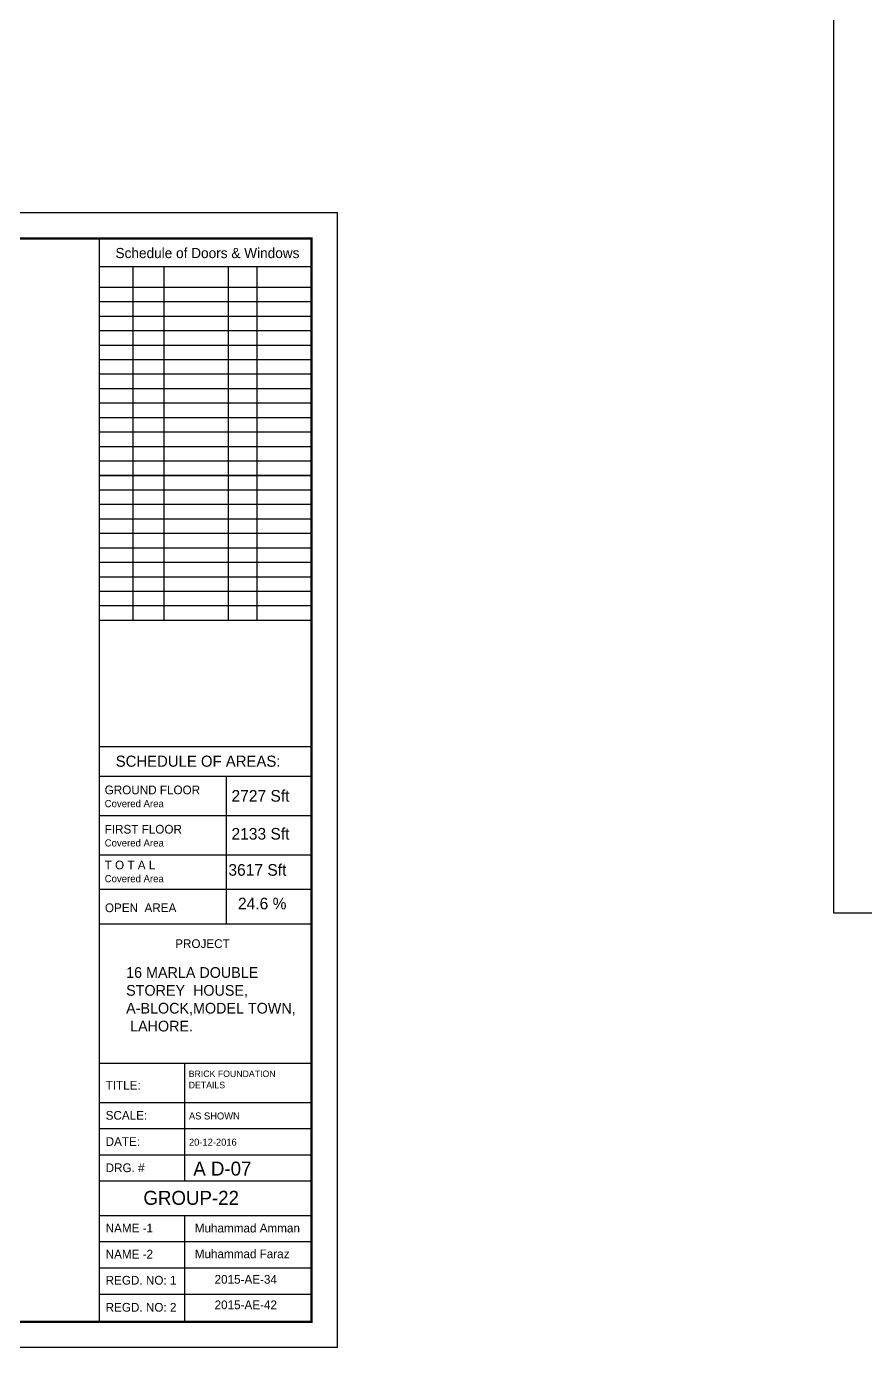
# Model space of a CAD drawing. Extents: x 10753 to 18704, y -5361 to 1140.
# Drawn here: x 15524 to 15827, y -2971.9 to -2494.9 of the extents above; entities that cross this region are included whole.
import ezdxf
from ezdxf.enums import TextEntityAlignment as Align

# ---------------------------------------------------------------- set-up
doc = ezdxf.new("R2010")
doc.units = 0
doc.header["$LTSCALE"] = 30
doc.header["$MEASUREMENT"] = 0
doc.layers.add('SEAL', color=1, linetype='CONTINUOUS')
doc.layers.add('WL', color=9, linetype='CONTINUOUS')
doc.styles.add('ROMAND', font='stylu.ttf', dxfattribs={"height": 2})
doc.styles.add('SEAL TEXT', font='stylu.ttf', dxfattribs={"height": 6})
doc.styles.add('Work Dim', font='stylu.ttf', dxfattribs={"height": 4})

msp = doc.modelspace()

# ---------------------------------------------------------------- linework, layer by layer
at = {"layer": 'SEAL', "color": 1}
for p, q in [((15550.23852, -2571.43571), (15550.23852, -2962.54988)), ((15626.90579, -2571.43571), (15550.23852, -2571.43571)), ((15626.90579, -2571.43571), (15550.23852, -2571.43571)), ((15550.23852, -2581.56744), (15626.90579, -2581.56744)), ((15562.43559, -2581.56744), (15562.43559, -2709.23955)), ((15573.60123, -2581.56744), (15573.60123, -2709.23955)), ((15596.87616, -2581.56744), (15596.87616, -2709.23955)), ((15607.21652, -2581.56744), (15607.21652, -2709.23955)), ((15550.23852, -2589.01133), (15626.90579, -2589.01133)), ((15550.23852, -2594.23865), (15626.90579, -2594.23865)), ((15550.23852, -2599.46596), (15626.90579, -2599.46596)), ((15550.23852, -2604.69328), (15626.90579, -2604.69328)), ((15550.23852, -2609.92059), (15626.90579, -2609.92059)), ((15550.23852, -2615.1479), (15626.90579, -2615.1479)), ((15550.23852, -2620.37522), (15626.90579, -2620.37522)), ((15550.23852, -2625.60253), (15626.90579, -2625.60253)), ((15550.23852, -2630.82985), (15626.90579, -2630.82985)), ((15550.23852, -2636.05716), (15626.90579, -2636.05716)), ((15550.23852, -2641.28447), (15626.90579, -2641.28447)), ((15550.23852, -2646.51179), (15626.90579, -2646.51179)), ((15550.08404, -2651.7391), (15626.75131, -2651.7391)), ((15550.08404, -2651.7391), (15626.75131, -2651.7391)), ((15550.23852, -2651.7391), (15626.90579, -2651.7391)), ((15550.23852, -2651.7391), (15626.90579, -2651.7391)), ((15626.90579, -2656.96641), (15550.23852, -2656.96641)), ((15550.23852, -2656.96641), (15626.90579, -2656.96641)), ((15550.23852, -2662.19373), (15626.90579, -2662.19373)), ((15550.23852, -2667.42104), (15626.90579, -2667.42104)), ((15550.23852, -2672.64836), (15626.90579, -2672.64836)), ((15550.23852, -2677.87567), (15626.90579, -2677.87567)), ((15550.23852, -2683.10298), (15626.90579, -2683.10298)), ((15550.23852, -2688.3303), (15626.90579, -2688.3303)), ((15550.23852, -2693.55761), (15626.90579, -2693.55761)), ((15550.23852, -2698.78492), (15626.90579, -2698.78492)), ((15550.23852, -2704.01224), (15626.90579, -2704.01224)), ((15550.23852, -2709.23955), (15626.90579, -2709.23955)), ((15626.90579, -2755.00998), (15550.23852, -2755.00998)), ((15626.90579, -2765.6521), (15550.23852, -2765.6521)), ((15596.07622, -2765.6521), (15596.07622, -2818.99239)), ((15626.90579, -2779.84916), (15550.23852, -2779.84916)), ((15626.90579, -2794.04623), (15550.23852, -2794.04623)), ((15626.90579, -2806.51931), (15550.23852, -2806.51931)), ((15626.90579, -2806.51931), (15550.23852, -2806.51931)), ((15626.90579, -2818.99239), (15550.23852, -2818.99239)), ((15626.90579, -2869.25608), (15550.23852, -2869.25608)), ((15581.12031, -2869.25608), (15581.12031, -2911.84222)), ((15626.90579, -2883.45314), (15550.23852, -2883.45314)), ((15626.90579, -2892.91785), (15550.23852, -2892.91785)), ((15626.90579, -2902.38256), (15550.23852, -2902.38256)), ((15626.90579, -2911.84222), (15550.23852, -2911.84222)), ((15626.90579, -2911.84222), (15550.23852, -2911.84222)), ((15626.90579, -2924.27122), (15550.23852, -2924.27122)), ((15581.12031, -2924.27122), (15581.12031, -2962.13006)), ((15626.90579, -2933.73593), (15550.23852, -2933.73593)), ((15626.90579, -2943.20064), (15550.23852, -2943.20064)), ((15626.90579, -2952.66535), (15550.23852, -2952.66535))]:
    msp.add_line(p, q, dxfattribs=at)
for points in [[(17020.32461, -2006.1532), (17020.32461, -2815.00686), (15815.56292, -2815.00686), (15815.56292, -2006.1532)], [(15636.21804, -2562.12347), (15636.21804, -2971.86213), (15025.92539, -2971.86213), (15025.92539, -2562.12347)]]:
    msp.add_lwpolyline(points, close=True, dxfattribs=at)
at = {"layer": 'WL', "const_width": 0.77602}
msp.add_lwpolyline([(15626.90579, -2571.43571), (15626.90579, -2962.54988), (15035.23763, -2962.54988), (15035.23763, -2571.43571)], close=True, dxfattribs=at)

# ---------------------------------------------------------------- texts
at = {"layer": 'SEAL', "color": 1, "style": 'SEAL TEXT'}
msp.add_text('Schedule of Doors & Windows', height=3.6782066, dxfattribs=at).set_placement((15589.36752, -2578.54092), align=Align.CENTER)
at = {"layer": 'SEAL', "color": 1}
for s, height, style, p in [('SCHEDULE OF AREAS:', 4.0225021, 'ROMAND', (15556.23233, -2762.17081)), ('GROUND FLOOR', 3.1549036, 'ROMAND', (15552.25325, -2772.11533)), ('2727 Sft', 4.206323, 'SEAL TEXT', (15598.0401, -2774.78358)), ('Covered Area', 2.586629, 'SEAL TEXT', (15552.25325, -2776.76415)), ('FIRST FLOOR', 3.1549036, 'ROMAND', (15552.25325, -2786.3124)), ('2133 Sft', 4.206323, 'SEAL TEXT', (15598.0401, -2788.48073)), ('Covered Area', 2.586629, 'SEAL TEXT', (15552.25325, -2790.96122)), ('T O T A L', 3.154904, 'ROMAND', (15552.25325, -2799.21647)), ('3617 Sft', 4.206323, 'SEAL TEXT', (15596.91319, -2801.52059)), ('Covered Area', 2.586629, 'SEAL TEXT', (15552.25325, -2803.86529)), ('OPEN  AREA', 3.154904, 'ROMAND', (15552.34576, -2814.6567)), ('24.6 %%%', 4.206323, 'SEAL TEXT', (15600.37529, -2813.65344)), ('PROJECT', 3.154904, 'ROMAND', (15577.72007, -2827.60767)), ('TITLE:', 3.154904, 'ROMAND', (15552.6047, -2878.72079)), ('BRICK FOUNDATION', 2.358993, 'SEAL TEXT', (15582.5859, -2874.20109)), ('DETAILS', 2.358993, 'SEAL TEXT', (15582.5859, -2878.25922)), ('SCALE:', 3.154904, 'ROMAND', (15552.6047, -2889.59333)), ('AS SHOWN', 2.520636, 'SEAL TEXT', (15582.68632, -2889.5055)), ('DATE:', 3.154904, 'ROMAND', (15552.6047, -2899.05804)), ('20-12-2016', 2.520636, 'SEAL TEXT', (15582.68632, -2898.97021)), ('A D-07', 5.041272, 'SEAL TEXT', (15584.25233, -2909.77839)), ('DRG. #', 3.154904, 'ROMAND', (15552.6047, -2908.52275)), ('GROUP-22', 5.047846, 'Work Dim', (15566.22833, -2920.33007)), ('NAME -1', 3.154904, 'ROMAND', (15552.6047, -2930.29613)), ('Muhammad Amman', 3.1549036, 'ROMAND', (15584.77238, -2930.29613)), ('NAME -2', 3.154904, 'ROMAND', (15552.6047, -2939.71489)), ('Muhammad Faraz', 3.1549036, 'ROMAND', (15584.77238, -2939.6096)), ('REGD. NO: 1', 3.1549036, 'ROMAND', (15552.6047, -2949.13364)), ('2015-AE-34', 3.154904, 'ROMAND', (15591.9334, -2948.80949)), ('REGD. NO: 2', 3.1549036, 'ROMAND', (15552.6047, -2958.90142)), ('2015-AE-42', 3.154904, 'ROMAND', (15591.9334, -2958.00937))]:
    msp.add_text(s, height=height, dxfattribs=dict(at, style=style)).set_placement(p)
at = {"layer": 'SEAL', "color": 1, "insert": (15560.00488, -2834.51621), "char_height": 3.8681756, "attachment_point": 1, "style": 'ROMAND'}
msp.add_mtext_dynamic_manual_height_columns('16 MARLA DOUBLE \\PSTOREY  HOUSE,^JA-BLOCK,MODEL TOWN,\\P LAHORE.', width=94.2270095, gutter_width=45, heights=[0], dxfattribs=at)

doc.saveas('drawing.dxf')
